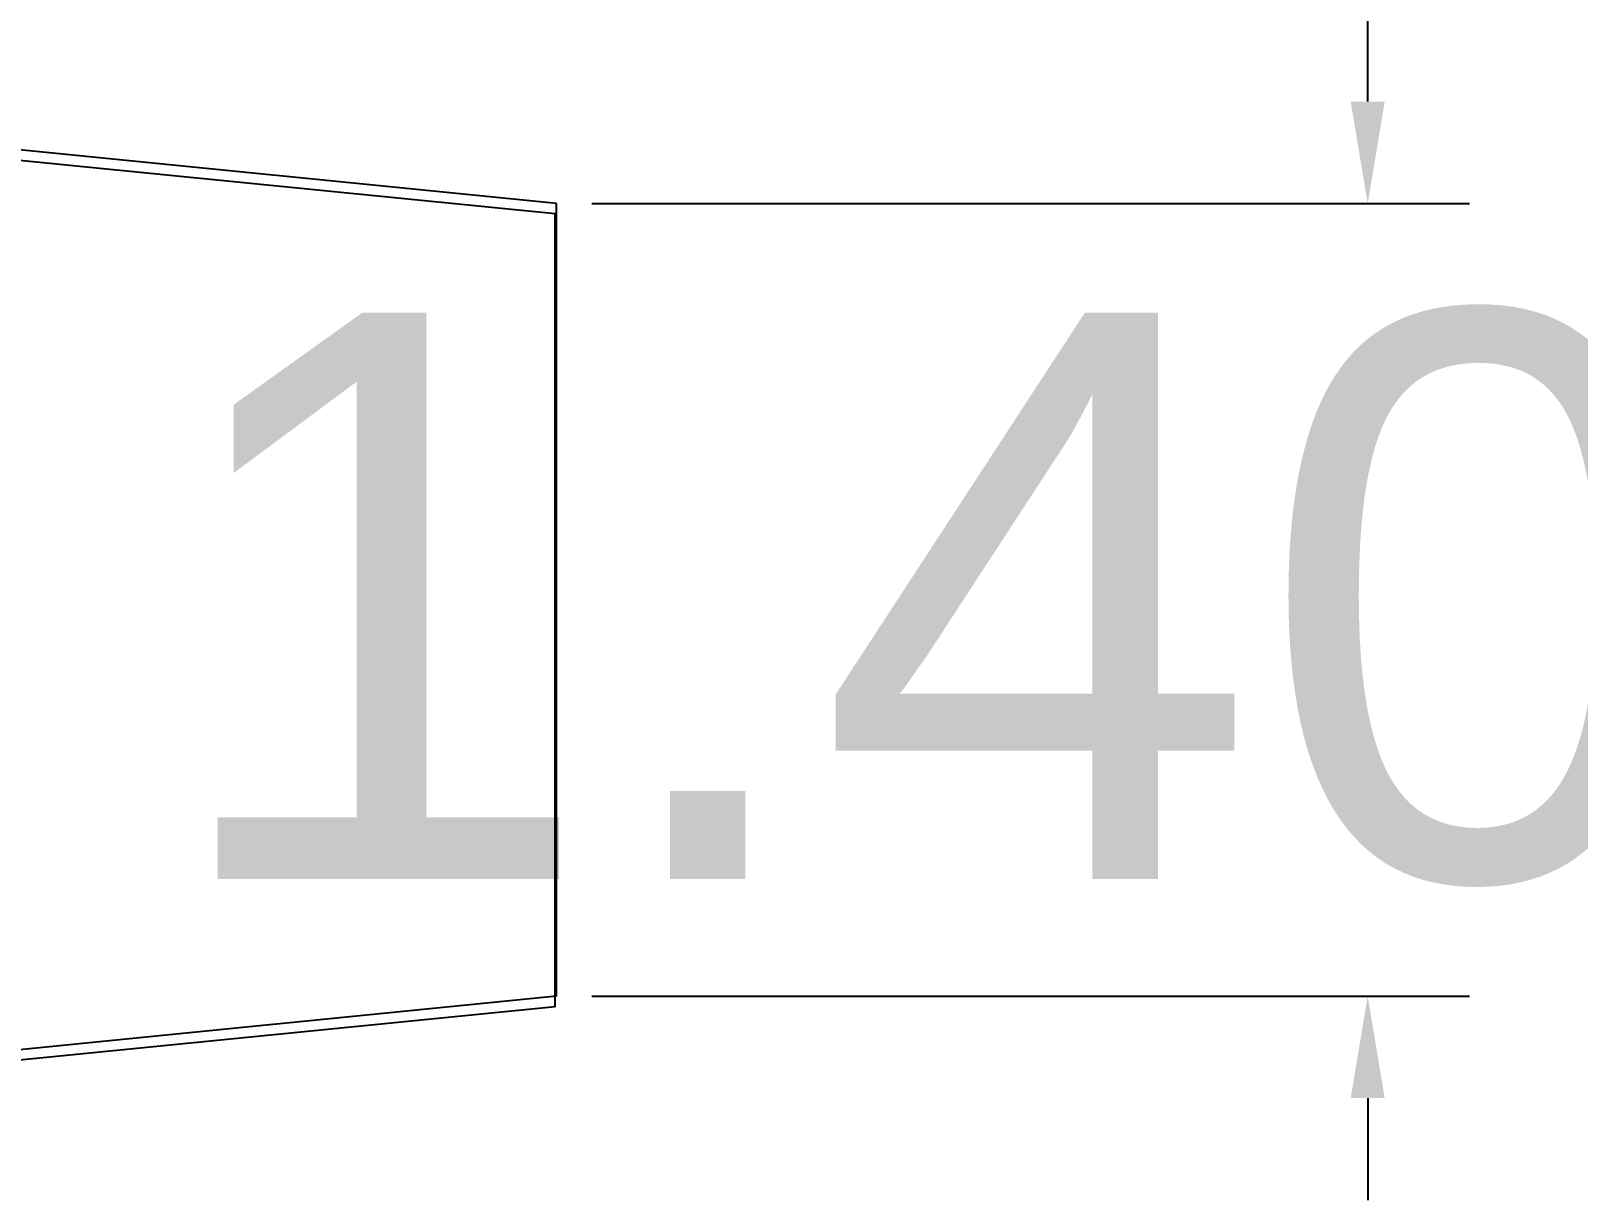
# Model space of a CAD drawing. Header units: inches. Extents: x -22 to 121, y -8 to 90.
# Drawn here: x 0.272 to 3.003, y 6.34 to 8.405 of the extents above; entities that cross this region are included whole.
import ezdxf

# ---------------------------------------------------------------- set-up
doc = ezdxf.new("R2010")
doc.units = ezdxf.units.IN
doc.header["$MEASUREMENT"] = 0
for name, color, linetype in [('Dimensoes', 130, 'Continuous'), ('paredes1', 170, 'Continuous'), ('paredes2', 170, 'Continuous'), ('paredes3', 170, 'Continuous')]:
    doc.layers.add(name, color=color, linetype=linetype)
doc.styles.get("Standard").update_dxf_attribs({"font": 'arial.ttf', "height": 1})
doc.dimstyles.new('Anotativo', dxfattribs={"dimscale": 0, "dimtxt": 0.18, "dimasz": 0.18, "dimexe": 0.18, "dimexo": 0.0625, "dimgap": 0.09, "dimtad": 0, "dimtih": 1, "dimtoh": 1, "dimdec": 4, "dimzin": 0, "dimdsep": 46, "dimtxsty": 'Standard', "dimcen": 0.09, "dimadec": 0, "dimazin": 0, "dimtfac": 1, "dimtdec": 4, "dimtofl": 0, "dimtmove": 0, "dimatfit": 3, "dimfxl": 1, "dimtolj": 1, "dimtzin": 0, "dimarcsym": 0})

# ---------------------------------------------------------------- blocks, each defined once
blk = doc.blocks.new('parede2.11')
at = {"layer": 'paredes2'}
for p, q in [((37.4058, -22.3421), (37.4058, -20.3421)), ((37.4058, -20.3421), (37.6058, -20.3421)), ((37.6058, -20.3421), (37.6058, -20.5421)), ((38.6058, -20.6421), (37.6058, -20.5421)), ((38.6058, -22.0421), (38.6058, -20.6421)), ((38.6058, -22.0421), (37.6058, -22.1421)), ((37.6058, -22.3421), (37.6058, -22.1421)), ((37.4058, -22.3421), (37.6058, -22.3421))]:
    blk.add_line(p, q, dxfattribs=at)
blk = doc.blocks.new('parede3.11')
at = {"layer": 'paredes3'}
for p, q in [((72.2659, -21.3239), (72.2659, -19.3239)), ((72.2659, -19.3239), (72.4659, -19.3239)), ((72.4659, -19.3239), (72.4659, -19.5239)), ((73.4659, -19.6239), (72.4659, -19.5239)), ((73.4659, -21.0239), (73.4659, -19.6239)), ((73.4659, -21.0239), (72.4659, -21.1239)), ((72.4659, -21.3239), (72.4659, -21.1239)), ((72.2659, -21.3239), (72.4659, -21.3239))]:
    blk.add_line(p, q, dxfattribs=at)
blk = doc.blocks.new('parede1.11')
at = {"layer": 'paredes1'}
for p, q in [((0, 6.4), (0, 8.4)), ((0, 8.4), (0.2, 8.4)), ((0.2, 8.4), (0.2, 8.2)), ((1.2, 8.1), (0.2, 8.2)), ((1.2, 6.7), (1.2, 8.1)), ((1.2, 6.7), (0.2, 6.6)), ((0.2, 6.4), (0.2, 6.6)), ((0, 6.4), (0.2, 6.4))]:
    blk.add_line(p, q, dxfattribs=at)
blk = doc.blocks.new('*D207')
at = {"layer": 'Defpoints', "color": 0, "transparency": 16777216}
for p in [(1.2, 8.1, 3.7), (1.2, 6.7), (2.6321, 6.7)]:
    blk.add_point(p, dxfattribs=at)
at = {"layer": 'Dimensoes', "color": 0, "lineweight": -2, "transparency": 16777216}
for p, q in [((2.6321, 8.28), (2.6321, 8.46)), ((1.2625, 8.1), (2.8121, 8.1)), ((1.2625, 6.7), (2.8121, 6.7)), ((2.6321, 6.52), (2.6321, 6.34))]:
    blk.add_line(p, q, dxfattribs=at)
at = {"layer": 'Dimensoes', "color": 0, "transparency": 16777216}
for points in [[(2.6021, 8.28), (2.6621, 8.28), (2.6321, 8.1)], [(2.6021, 6.52), (2.6621, 6.52), (2.6321, 6.7)]]:
    blk.add_solid(points, dxfattribs=at)
at = {"layer": 'Dimensoes', "color": 0, "transparency": 16777216, "insert": (2.6321, 7.4), "char_height": 1, "attachment_point": 5}
blk.add_mtext('\\A1;1.4000', dxfattribs=at)

msp = doc.modelspace()

# ---------------------------------------------------------------- block references
at = {"layer": 'paredes1'}
for name, p in [('parede1.11', (0, 0)), ('parede3.11', (-72.26583, 27.72403, 8.41386))]:
    msp.add_blockref(name, p, dxfattribs=at)
at = {"layer": 'paredes2'}
msp.add_blockref('parede2.11', (-37.40827, 28.72354, 4.20498), dxfattribs=at)

# ---------------------------------------------------------------- dimensions: what is measured, and where the dimension line sits
at = {"layer": 'Dimensoes'}
dim = msp.add_linear_dim(base=(2.6321, 6.7), p1=(1.2, 8.1, 3.7), p2=(1.2, 6.7), angle=90, dimstyle='Anotativo', dxfattribs=at)
dim.commit()
dim.dimension.update_dxf_attribs({"geometry": '*D207', "text_midpoint": (2.6321, 7.4)})

doc.saveas('drawing.dxf')
